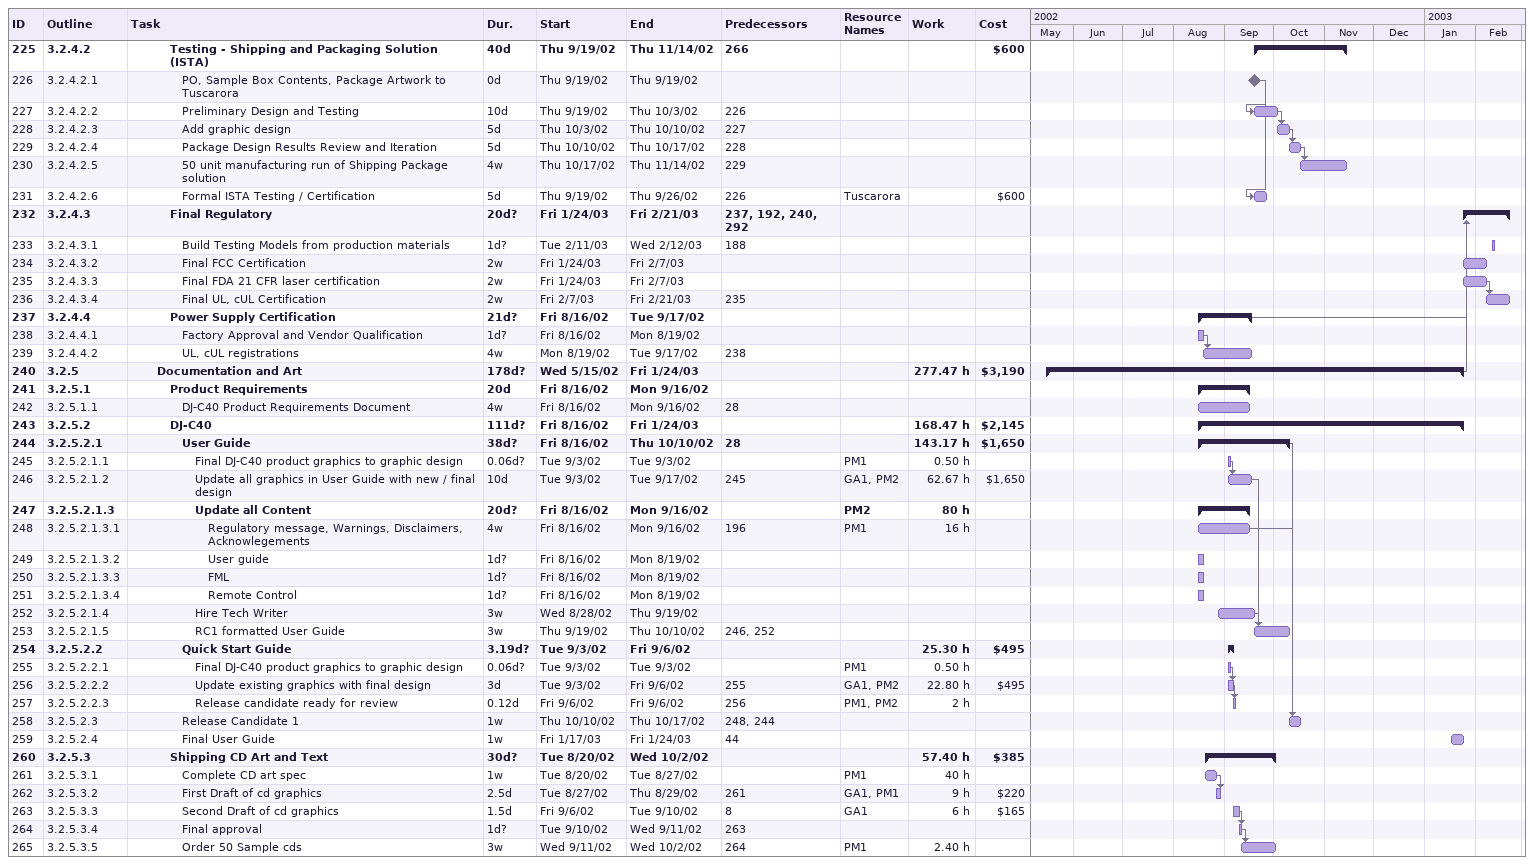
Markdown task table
| ID | WBS | Task | Duration | Start | Finish | Predecessors | Resources | Work (h) | Cost ($) |
|---|---|---|---|---|---|---|---|---|---|
| 225 | 3.2.4.2 | **Testing - Shipping and Packaging Solution (ISTA)** | 40d | 2002-09-19 | 2002-11-14 | 266 |  |  | 600 |
| 226 | 3.2.4.2.1 | PO, Sample Box Contents, Package Artwork to Tuscarora | 0d | 2002-09-19 | 2002-09-19 |  |  |  |  |
| 227 | 3.2.4.2.2 | Preliminary Design and Testing | 10d | 2002-09-19 | 2002-10-03 | 226 |  |  |  |
| 228 | 3.2.4.2.3 | Add graphic design | 5d | 2002-10-03 | 2002-10-10 | 227 |  |  |  |
| 229 | 3.2.4.2.4 | Package Design Results Review and Iteration | 5d | 2002-10-10 | 2002-10-17 | 228 |  |  |  |
| 230 | 3.2.4.2.5 | 50 unit manufacturing run of Shipping Package solution | 4w | 2002-10-17 | 2002-11-14 | 229 |  |  |  |
| 231 | 3.2.4.2.6 | Formal ISTA Testing / Certification | 5d | 2002-09-19 | 2002-09-26 | 226 | Tuscarora |  | 600 |
| 232 | 3.2.4.3 | **Final Regulatory** | 20d? | 2003-01-24 | 2003-02-21 | 237, 192, 240, 292 |  |  |  |
| 233 | 3.2.4.3.1 | Build Testing Models from production materials | 1d? | 2003-02-11 | 2003-02-12 | 188 |  |  |  |
| 234 | 3.2.4.3.2 | Final FCC Certification | 2w | 2003-01-24 | 2003-02-07 |  |  |  |  |
| 235 | 3.2.4.3.3 | Final FDA 21 CFR laser certification | 2w | 2003-01-24 | 2003-02-07 |  |  |  |  |
| 236 | 3.2.4.3.4 | Final UL, cUL Certification | 2w | 2003-02-07 | 2003-02-21 | 235 |  |  |  |
| 237 | 3.2.4.4 | **Power Supply Certification** | 21d? | 2002-08-16 | 2002-09-17 |  |  |  |  |
| 238 | 3.2.4.4.1 | Factory Approval and Vendor Qualification | 1d? | 2002-08-16 | 2002-08-19 |  |  |  |  |
| 239 | 3.2.4.4.2 | UL, cUL registrations | 4w | 2002-08-19 | 2002-09-17 | 238 |  |  |  |
| 240 | 3.2.5 | **Documentation and Art** | 178d? | 2002-05-15 | 2003-01-24 |  |  | 277.47 | 3190 |
| 241 | 3.2.5.1 | **Product Requirements** | 20d | 2002-08-16 | 2002-09-16 |  |  |  |  |
| 242 | 3.2.5.1.1 | DJ-C40 Product Requirements Document | 4w | 2002-08-16 | 2002-09-16 | 28 |  |  |  |
| 243 | 3.2.5.2 | **DJ-C40** | 111d? | 2002-08-16 | 2003-01-24 |  |  | 168.47 | 2145 |
| 244 | 3.2.5.2.1 | **User Guide** | 38d? | 2002-08-16 | 2002-10-10 | 28 |  | 143.17 | 1650 |
| 245 | 3.2.5.2.1.1 | Final DJ-C40 product graphics to graphic design | 0.06d? | 2002-09-03 | 2002-09-03 |  | PM1 | 0.50 |  |
| 246 | 3.2.5.2.1.2 | Update all graphics in User Guide with new / final design | 10d | 2002-09-03 | 2002-09-17 | 245 | GA1, PM2 | 62.67 | 1650 |
| 247 | 3.2.5.2.1.3 | **Update all Content** | 20d? | 2002-08-16 | 2002-09-16 |  | PM2 | 80 |  |
| 248 | 3.2.5.2.1.3.1 | Regulatory message, Warnings, Disclaimers, Acknowlegements | 4w | 2002-08-16 | 2002-09-16 | 196 | PM1 | 16 |  |
| 249 | 3.2.5.2.1.3.2 | User guide | 1d? | 2002-08-16 | 2002-08-19 |  |  |  |  |
| 250 | 3.2.5.2.1.3.3 | FML | 1d? | 2002-08-16 | 2002-08-19 |  |  |  |  |
| 251 | 3.2.5.2.1.3.4 | Remote Control | 1d? | 2002-08-16 | 2002-08-19 |  |  |  |  |
| 252 | 3.2.5.2.1.4 | Hire Tech Writer | 3w | 2002-08-28 | 2002-09-19 |  |  |  |  |
| 253 | 3.2.5.2.1.5 | RC1 formatted User Guide | 3w | 2002-09-19 | 2002-10-10 | 246, 252 |  |  |  |
| 254 | 3.2.5.2.2 | **Quick Start Guide** | 3.19d? | 2002-09-03 | 2002-09-06 |  |  | 25.30 | 495 |
| 255 | 3.2.5.2.2.1 | Final DJ-C40 product graphics to graphic design | 0.06d? | 2002-09-03 | 2002-09-03 |  | PM1 | 0.50 |  |
| 256 | 3.2.5.2.2.2 | Update existing graphics with final design | 3d | 2002-09-03 | 2002-09-06 | 255 | GA1, PM2 | 22.80 | 495 |
| 257 | 3.2.5.2.2.3 | Release candidate ready for review | 0.12d | 2002-09-06 | 2002-09-06 | 256 | PM1, PM2 | 2 |  |
| 258 | 3.2.5.2.3 | Release Candidate 1 | 1w | 2002-10-10 | 2002-10-17 | 248, 244 |  |  |  |
| 259 | 3.2.5.2.4 | Final User Guide | 1w | 2003-01-17 | 2003-01-24 | 44 |  |  |  |
| 260 | 3.2.5.3 | **Shipping CD Art and Text** | 30d? | 2002-08-20 | 2002-10-02 |  |  | 57.40 | 385 |
| 261 | 3.2.5.3.1 | Complete CD art spec | 1w | 2002-08-20 | 2002-08-27 |  | PM1 | 40 |  |
| 262 | 3.2.5.3.2 | First Draft of cd graphics | 2.5d | 2002-08-27 | 2002-08-29 | 261 | GA1, PM1 | 9 | 220 |
| 263 | 3.2.5.3.3 | Second Draft of cd graphics | 1.5d | 2002-09-06 | 2002-09-10 | 8 | GA1 | 6 | 165 |
| 264 | 3.2.5.3.4 | Final approval | 1d? | 2002-09-10 | 2002-09-11 | 263 |  |  |  |
| 265 | 3.2.5.3.5 | Order 50 Sample cds | 3w | 2002-09-11 | 2002-10-02 | 264 | PM1 | 2.40 |  |
